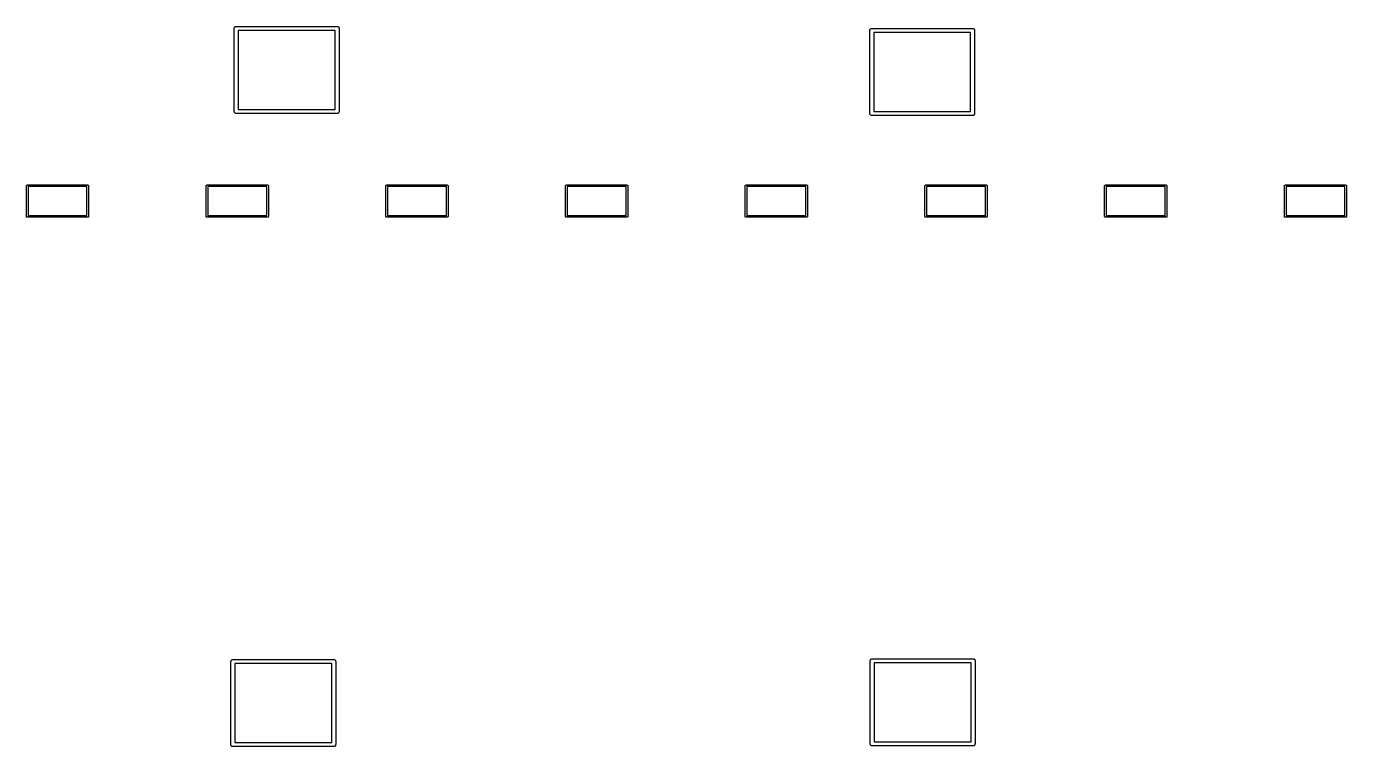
# Model space of a CAD drawing. Extents: x 1.3 to 14.8, y -4.8 to 0.
# Drawn here: x 1.282 to 2.844, y -1.755 to -0.902 of the extents above; entities that cross this region are included whole.
import ezdxf

# ---------------------------------------------------------------- set-up
doc = ezdxf.new("R2010")
doc.units = 0
doc.header["$MEASUREMENT"] = 0
doc.layers.add('BLACK', color=7, linetype='CONTINUOUS')

msp = doc.modelspace()

# ---------------------------------------------------------------- linework, layer by layer
at = {"layer": 'BLACK', "linetype": 'CONTINUOUS'}
for p, q in [((1.52798, -0.904787), (1.52803, -0.904324)), ((1.52799, -0.904903), (1.52798, -0.904787)), ((1.52799, -1.0031), (1.52799, -0.904903)), ((1.52803, -0.904324), (1.52816, -0.903879)), ((1.52816, -0.903879), (1.52838, -0.903469)), ((1.52838, -0.903469), (1.52868, -0.903109)), ((1.52868, -0.903109), (1.52904, -0.902814)), ((1.52904, -0.902814), (1.52945, -0.902594)), ((1.52945, -0.902594), (1.52989, -0.902459)), ((1.52989, -0.902459), (1.53024, -0.902425)), ((1.53024, -0.902425), (1.53035, -0.902414)), ((1.53035, -0.902414), (1.53047, -0.902425)), ((1.53047, -0.902425), (1.64953, -0.902425)), ((1.64953, -0.902425), (1.64965, -0.902414)), ((1.64965, -0.902414), (1.65011, -0.902459)), ((1.65011, -0.902459), (1.65055, -0.902594)), ((1.65055, -0.902594), (1.65096, -0.902814)), ((1.65096, -0.902814), (1.65132, -0.903109)), ((1.65132, -0.903109), (1.65162, -0.903469)), ((1.65162, -0.903469), (1.65184, -0.903879)), ((1.65184, -0.903879), (1.65197, -0.904324)), ((1.65197, -0.904324), (1.65201, -0.904671)), ((1.65201, -0.904671), (1.65201, -1.0031)), ((2.28018, -0.906226), (2.2804, -0.905815)), ((2.2804, -0.905815), (2.2807, -0.905455)), ((2.2807, -0.905455), (2.28106, -0.90516)), ((2.28106, -0.90516), (2.28147, -0.904941)), ((2.28147, -0.904941), (2.28191, -0.904806)), ((2.28191, -0.904806), (2.28226, -0.904772)), ((2.28226, -0.904772), (2.28238, -0.90476)), ((2.28238, -0.90476), (2.28249, -0.904772)), ((2.28249, -0.904772), (2.40155, -0.904772)), ((2.40155, -0.904772), (2.40167, -0.90476)), ((2.40167, -0.90476), (2.40213, -0.904806)), ((2.40213, -0.904806), (2.40258, -0.904941)), ((2.40258, -0.904941), (2.40299, -0.90516)), ((2.40299, -0.90516), (2.40335, -0.905455)), ((2.40335, -0.905455), (2.40364, -0.905815)), ((2.40364, -0.905815), (2.40386, -0.906226)), ((1.53272, -0.90715), (1.53272, -1.00085)), ((1.64728, -0.90715), (1.53272, -0.90715)), ((1.64728, -1.00085), (1.64728, -0.90715)), ((2.28, -0.907134), (2.28005, -0.906671)), ((2.28002, -0.90725), (2.28, -0.907134)), ((2.28002, -1.00544), (2.28002, -0.90725)), ((2.28005, -0.906671), (2.28018, -0.906226)), ((2.28474, -0.909496), (2.28474, -1.0032)), ((2.39931, -0.909496), (2.28474, -0.909496)), ((2.39931, -1.0032), (2.39931, -0.909496)), ((2.40386, -0.906226), (2.404, -0.906671)), ((2.404, -0.906671), (2.40403, -0.907018)), ((2.40403, -0.907018), (2.40403, -1.00544)), ((1.52798, -1.00321), (1.52799, -1.0031)), ((1.52803, -1.00368), (1.52798, -1.00321)), ((1.52816, -1.00412), (1.52803, -1.00368)), ((1.52838, -1.00453), (1.52816, -1.00412)), ((1.52868, -1.00489), (1.52838, -1.00453)), ((1.52904, -1.00519), (1.52868, -1.00489)), ((1.52945, -1.00541), (1.52904, -1.00519)), ((1.52989, -1.00554), (1.52945, -1.00541)), ((1.53024, -1.00557), (1.52989, -1.00554)), ((1.53035, -1.00559), (1.53024, -1.00557)), ((1.53024, -1.00557), (1.53024, -1.00557)), ((1.53047, -1.00557), (1.53035, -1.00559)), ((1.64953, -1.00557), (1.53047, -1.00557)), ((1.53272, -1.00085), (1.64728, -1.00085)), ((1.64965, -1.00559), (1.64953, -1.00557)), ((1.64976, -1.00557), (1.64965, -1.00559)), ((1.65011, -1.00554), (1.64976, -1.00557)), ((1.64976, -1.00557), (1.64976, -1.00557)), ((1.65055, -1.00541), (1.65011, -1.00554)), ((1.65096, -1.00519), (1.65055, -1.00541)), ((1.65132, -1.00489), (1.65096, -1.00519)), ((1.65162, -1.00453), (1.65132, -1.00489)), ((1.65184, -1.00412), (1.65162, -1.00453)), ((1.65197, -1.00368), (1.65184, -1.00412)), ((1.65201, -1.00333), (1.65197, -1.00368)), ((1.65201, -1.0031), (1.65202, -1.00321)), ((1.65202, -1.00321), (1.65201, -1.00333)), ((1.65201, -1.00333), (1.65201, -1.00333)), ((1.65201, -1.00333), (1.65201, -1.00333)), ((2.28, -1.00556), (2.28002, -1.00544)), ((2.28005, -1.00602), (2.28, -1.00556)), ((2.28018, -1.00647), (2.28005, -1.00602)), ((2.2804, -1.00688), (2.28018, -1.00647)), ((2.2807, -1.00724), (2.2804, -1.00688)), ((2.28106, -1.00753), (2.2807, -1.00724)), ((2.28147, -1.00775), (2.28106, -1.00753)), ((2.28191, -1.00789), (2.28147, -1.00775)), ((2.28226, -1.00792), (2.28191, -1.00789)), ((2.28238, -1.00793), (2.28226, -1.00792)), ((2.28226, -1.00792), (2.28226, -1.00792)), ((2.28249, -1.00792), (2.28238, -1.00793)), ((2.40155, -1.00792), (2.28249, -1.00792)), ((2.28474, -1.0032), (2.39931, -1.0032)), ((2.40167, -1.00793), (2.40155, -1.00792)), ((2.40179, -1.00792), (2.40167, -1.00793)), ((2.40213, -1.00789), (2.40179, -1.00792)), ((2.40179, -1.00792), (2.40179, -1.00792)), ((2.40258, -1.00775), (2.40213, -1.00789)), ((2.40299, -1.00753), (2.40258, -1.00775)), ((2.40335, -1.00724), (2.40299, -1.00753)), ((2.40364, -1.00688), (2.40335, -1.00724)), ((2.40386, -1.00647), (2.40364, -1.00688)), ((2.404, -1.00602), (2.40386, -1.00647)), ((2.40402, -1.00577), (2.404, -1.00602)), ((2.40403, -1.00568), (2.40402, -1.00577)), ((2.40403, -1.00544), (2.40404, -1.00556)), ((2.40404, -1.00556), (2.40403, -1.00567)), ((2.40403, -1.00567), (2.40403, -1.00568)), ((1.28208, -1.09113), (1.2821, -1.09094)), ((1.28209, -1.09118), (1.28208, -1.09113)), ((1.28209, -1.12731), (1.28209, -1.09118)), ((1.2821, -1.09094), (1.28216, -1.09076)), ((1.28216, -1.09076), (1.28225, -1.09058)), ((1.28225, -1.09058), (1.28237, -1.09043)), ((1.28237, -1.09043), (1.28252, -1.09031)), ((1.28252, -1.09031), (1.28269, -1.09022)), ((1.28269, -1.09022), (1.28288, -1.09016)), ((1.28288, -1.09016), (1.28302, -1.09015)), ((1.28302, -1.09015), (1.28307, -1.09014)), ((1.28302, -1.09015), (1.28302, -1.09015)), ((1.28307, -1.09014), (1.28312, -1.09015)), ((1.28312, -1.09015), (1.35468, -1.09015)), ((1.28406, -1.09212), (1.28406, -1.12637)), ((1.35374, -1.09212), (1.28406, -1.09212)), ((1.35374, -1.12637), (1.35374, -1.09212)), ((1.35468, -1.09015), (1.35472, -1.09014)), ((1.35472, -1.09014), (1.35477, -1.09015)), ((1.35477, -1.09015), (1.35477, -1.09015)), ((1.35477, -1.09015), (1.35492, -1.09016)), ((1.35492, -1.09016), (1.3551, -1.09022)), ((1.3551, -1.09022), (1.35527, -1.09031)), ((1.35527, -1.09031), (1.35542, -1.09043)), ((1.35542, -1.09043), (1.35555, -1.09058)), ((1.35555, -1.09058), (1.35564, -1.09076)), ((1.35564, -1.09076), (1.35569, -1.09094)), ((1.35569, -1.09094), (1.35571, -1.09113)), ((1.35571, -1.09113), (1.35571, -1.09118)), ((1.35571, -1.09118), (1.35571, -1.12731)), ((1.49472, -1.09113), (1.49473, -1.09094)), ((1.49472, -1.09118), (1.49472, -1.09113)), ((1.49472, -1.12731), (1.49472, -1.09118)), ((1.49473, -1.09094), (1.49479, -1.09076)), ((1.49479, -1.09076), (1.49488, -1.09058)), ((1.49488, -1.09058), (1.49501, -1.09043)), ((1.49501, -1.09043), (1.49516, -1.09031)), ((1.49516, -1.09031), (1.49533, -1.09022)), ((1.49533, -1.09022), (1.49551, -1.09016)), ((1.49551, -1.09016), (1.49566, -1.09015)), ((1.49566, -1.09015), (1.4957, -1.09014)), ((1.49566, -1.09015), (1.49566, -1.09015)), ((1.4957, -1.09014), (1.49575, -1.09015)), ((1.49575, -1.09015), (1.56731, -1.09015)), ((1.49669, -1.09212), (1.49669, -1.12637)), ((1.56637, -1.09212), (1.49669, -1.09212)), ((1.56637, -1.12637), (1.56637, -1.09212)), ((1.56731, -1.09015), (1.56736, -1.09014)), ((1.56736, -1.09014), (1.56741, -1.09015)), ((1.56741, -1.09015), (1.56741, -1.09015)), ((1.56741, -1.09015), (1.56755, -1.09016)), ((1.56755, -1.09016), (1.56774, -1.09022)), ((1.56774, -1.09022), (1.56791, -1.09031)), ((1.56791, -1.09031), (1.56806, -1.09043)), ((1.56806, -1.09043), (1.56818, -1.09058)), ((1.56818, -1.09058), (1.56827, -1.09076)), ((1.56827, -1.09076), (1.56833, -1.09094)), ((1.56833, -1.09094), (1.56835, -1.09113)), ((1.56835, -1.09113), (1.56834, -1.09118)), ((1.56834, -1.09118), (1.56834, -1.12731)), ((1.70735, -1.09113), (1.70737, -1.09094)), ((1.70736, -1.09118), (1.70735, -1.09113)), ((1.70736, -1.12731), (1.70736, -1.09118)), ((1.70737, -1.09094), (1.70743, -1.09076)), ((1.70743, -1.09076), (1.70752, -1.09058)), ((1.70752, -1.09058), (1.70764, -1.09043)), ((1.70764, -1.09043), (1.70779, -1.09031)), ((1.70779, -1.09031), (1.70796, -1.09022)), ((1.70796, -1.09022), (1.70815, -1.09016)), ((1.70815, -1.09016), (1.70829, -1.09015)), ((1.70829, -1.09015), (1.70834, -1.09014)), ((1.70829, -1.09015), (1.70829, -1.09015)), ((1.70834, -1.09014), (1.70839, -1.09015)), ((1.70839, -1.09015), (1.77995, -1.09015)), ((1.70933, -1.09212), (1.70933, -1.12637)), ((1.77901, -1.09212), (1.70933, -1.09212)), ((1.77901, -1.12637), (1.77901, -1.09212)), ((1.77995, -1.09015), (1.78, -1.09014)), ((1.78, -1.09014), (1.78004, -1.09015)), ((1.78004, -1.09015), (1.78004, -1.09015)), ((1.78004, -1.09015), (1.78019, -1.09016)), ((1.78019, -1.09016), (1.78037, -1.09022)), ((1.78037, -1.09022), (1.78055, -1.09031)), ((1.78055, -1.09031), (1.7807, -1.09043)), ((1.7807, -1.09043), (1.78082, -1.09058)), ((1.78082, -1.09058), (1.78091, -1.09076)), ((1.78091, -1.09076), (1.78097, -1.09094)), ((1.78097, -1.09094), (1.78099, -1.09113)), ((1.78099, -1.09113), (1.78098, -1.09118)), ((1.78098, -1.09118), (1.78098, -1.12731)), ((1.91999, -1.09113), (1.92001, -1.09094)), ((1.91999, -1.09118), (1.91999, -1.09113)), ((1.91999, -1.12731), (1.91999, -1.09118)), ((1.92001, -1.09094), (1.92006, -1.09076)), ((1.92006, -1.09076), (1.92015, -1.09058)), ((1.92015, -1.09058), (1.92028, -1.09043)), ((1.92028, -1.09043), (1.92043, -1.09031)), ((1.92043, -1.09031), (1.9206, -1.09022)), ((1.9206, -1.09022), (1.92078, -1.09016)), ((1.92078, -1.09016), (1.92093, -1.09015)), ((1.92093, -1.09015), (1.92098, -1.09014)), ((1.92093, -1.09015), (1.92093, -1.09015)), ((1.92098, -1.09014), (1.92102, -1.09015)), ((1.92102, -1.09015), (1.99258, -1.09015)), ((1.92196, -1.09212), (1.92196, -1.12637)), ((1.99165, -1.09212), (1.92196, -1.09212)), ((1.99165, -1.12637), (1.99165, -1.09212)), ((1.99258, -1.09015), (1.99263, -1.09014)), ((1.99263, -1.09014), (1.99268, -1.09015)), ((1.99268, -1.09015), (1.99268, -1.09015)), ((1.99268, -1.09015), (1.99282, -1.09016)), ((1.99282, -1.09016), (1.99301, -1.09022)), ((1.99301, -1.09022), (1.99318, -1.09031)), ((1.99318, -1.09031), (1.99333, -1.09043)), ((1.99333, -1.09043), (1.99345, -1.09058)), ((1.99345, -1.09058), (1.99354, -1.09076)), ((1.99354, -1.09076), (1.9936, -1.09094)), ((1.9936, -1.09094), (1.99362, -1.09113)), ((1.99362, -1.09113), (1.99361, -1.09118)), ((1.99361, -1.09118), (1.99361, -1.12731)), ((2.13263, -1.09113), (2.13264, -1.09094)), ((2.13263, -1.09118), (2.13263, -1.09113)), ((2.13263, -1.12731), (2.13263, -1.09118)), ((2.13264, -1.09094), (2.1327, -1.09076)), ((2.1327, -1.09076), (2.13279, -1.09058)), ((2.13279, -1.09058), (2.13291, -1.09043)), ((2.13291, -1.09043), (2.13306, -1.09031)), ((2.13306, -1.09031), (2.13324, -1.09022)), ((2.13324, -1.09022), (2.13342, -1.09016)), ((2.13342, -1.09016), (2.13357, -1.09015)), ((2.13357, -1.09015), (2.13361, -1.09014)), ((2.13357, -1.09015), (2.13357, -1.09015)), ((2.13361, -1.09014), (2.13366, -1.09015)), ((2.13366, -1.09015), (2.20522, -1.09015)), ((2.1346, -1.09212), (2.1346, -1.12637)), ((2.20428, -1.09212), (2.1346, -1.09212)), ((2.20428, -1.12637), (2.20428, -1.09212)), ((2.20522, -1.09015), (2.20527, -1.09014)), ((2.20527, -1.09014), (2.20532, -1.09015)), ((2.20532, -1.09015), (2.20532, -1.09015)), ((2.20532, -1.09015), (2.20546, -1.09016)), ((2.20546, -1.09016), (2.20565, -1.09022)), ((2.20565, -1.09022), (2.20582, -1.09031)), ((2.20582, -1.09031), (2.20597, -1.09043)), ((2.20597, -1.09043), (2.20609, -1.09058)), ((2.20609, -1.09058), (2.20618, -1.09076)), ((2.20618, -1.09076), (2.20624, -1.09094)), ((2.20624, -1.09094), (2.20626, -1.09113)), ((2.20626, -1.09113), (2.20625, -1.09118)), ((2.20625, -1.09118), (2.20625, -1.12731)), ((2.34526, -1.09113), (2.34528, -1.09094)), ((2.34526, -1.09118), (2.34526, -1.09113)), ((2.34526, -1.12731), (2.34526, -1.09118)), ((2.34528, -1.09094), (2.34533, -1.09076)), ((2.34533, -1.09076), (2.34543, -1.09058)), ((2.34543, -1.09058), (2.34555, -1.09043)), ((2.34555, -1.09043), (2.3457, -1.09031)), ((2.3457, -1.09031), (2.34587, -1.09022)), ((2.34587, -1.09022), (2.34606, -1.09016)), ((2.34606, -1.09016), (2.3462, -1.09015)), ((2.3462, -1.09015), (2.34625, -1.09014)), ((2.3462, -1.09015), (2.3462, -1.09015)), ((2.34625, -1.09014), (2.3463, -1.09015)), ((2.3463, -1.09015), (2.41785, -1.09015)), ((2.34723, -1.09212), (2.34723, -1.12637)), ((2.41692, -1.09212), (2.34723, -1.09212)), ((2.41692, -1.12637), (2.41692, -1.09212)), ((2.41785, -1.09015), (2.4179, -1.09014)), ((2.4179, -1.09014), (2.41795, -1.09015)), ((2.41795, -1.09015), (2.41795, -1.09015)), ((2.41795, -1.09015), (2.41809, -1.09016)), ((2.41809, -1.09016), (2.41828, -1.09022)), ((2.41828, -1.09022), (2.41845, -1.09031)), ((2.41845, -1.09031), (2.4186, -1.09043)), ((2.4186, -1.09043), (2.41872, -1.09058)), ((2.41872, -1.09058), (2.41882, -1.09076)), ((2.41882, -1.09076), (2.41887, -1.09094)), ((2.41887, -1.09094), (2.41889, -1.09113)), ((2.41889, -1.09113), (2.41889, -1.09118)), ((2.41889, -1.09118), (2.41889, -1.12731)), ((2.55789, -1.09113), (2.55791, -1.09094)), ((2.5579, -1.09118), (2.55789, -1.09113)), ((2.5579, -1.12731), (2.5579, -1.09118)), ((2.55791, -1.09094), (2.55797, -1.09076)), ((2.55797, -1.09076), (2.55806, -1.09058)), ((2.55806, -1.09058), (2.55818, -1.09043)), ((2.55818, -1.09043), (2.55833, -1.09031)), ((2.55833, -1.09031), (2.5585, -1.09022)), ((2.5585, -1.09022), (2.55869, -1.09016)), ((2.55869, -1.09016), (2.55883, -1.09015)), ((2.55883, -1.09015), (2.55888, -1.09014)), ((2.55883, -1.09015), (2.55883, -1.09015)), ((2.55888, -1.09014), (2.55893, -1.09015)), ((2.55893, -1.09015), (2.63049, -1.09015)), ((2.55987, -1.09212), (2.55987, -1.12637)), ((2.62955, -1.09212), (2.55987, -1.09212)), ((2.62955, -1.12637), (2.62955, -1.09212)), ((2.63049, -1.09015), (2.63054, -1.09014)), ((2.63054, -1.09014), (2.63058, -1.09015)), ((2.63058, -1.09015), (2.63058, -1.09015)), ((2.63058, -1.09015), (2.63073, -1.09016)), ((2.63073, -1.09016), (2.63091, -1.09022)), ((2.63091, -1.09022), (2.63108, -1.09031)), ((2.63108, -1.09031), (2.63123, -1.09043)), ((2.63123, -1.09043), (2.63136, -1.09058)), ((2.63136, -1.09058), (2.63145, -1.09076)), ((2.63145, -1.09076), (2.63151, -1.09094)), ((2.63151, -1.09094), (2.63152, -1.09113)), ((2.63152, -1.09113), (2.63152, -1.09118)), ((2.63152, -1.09118), (2.63152, -1.12731)), ((2.77053, -1.09113), (2.77055, -1.09094)), ((2.77054, -1.09118), (2.77053, -1.09113)), ((2.77054, -1.12731), (2.77054, -1.09118)), ((2.77055, -1.09094), (2.77061, -1.09076)), ((2.77061, -1.09076), (2.7707, -1.09058)), ((2.7707, -1.09058), (2.77082, -1.09043)), ((2.77082, -1.09043), (2.77097, -1.09031)), ((2.77097, -1.09031), (2.77114, -1.09022)), ((2.77114, -1.09022), (2.77133, -1.09016)), ((2.77133, -1.09016), (2.77147, -1.09015)), ((2.77147, -1.09015), (2.77152, -1.09014)), ((2.77147, -1.09015), (2.77147, -1.09015)), ((2.77152, -1.09014), (2.77157, -1.09015)), ((2.77157, -1.09015), (2.84313, -1.09015)), ((2.7725, -1.09212), (2.7725, -1.12637)), ((2.84219, -1.09212), (2.7725, -1.09212)), ((2.84219, -1.12637), (2.84219, -1.09212)), ((2.84313, -1.09015), (2.84317, -1.09014)), ((2.84317, -1.09014), (2.84322, -1.09015)), ((2.84322, -1.09015), (2.84322, -1.09015)), ((2.84322, -1.09015), (2.84337, -1.09016)), ((2.84337, -1.09016), (2.84355, -1.09022)), ((2.84355, -1.09022), (2.84372, -1.09031)), ((2.84372, -1.09031), (2.84387, -1.09043)), ((2.84387, -1.09043), (2.844, -1.09058)), ((2.844, -1.09058), (2.84409, -1.09076)), ((2.84409, -1.09076), (2.84414, -1.09094)), ((2.84414, -1.09094), (2.84416, -1.09113)), ((2.84416, -1.09113), (2.84416, -1.09118)), ((2.84416, -1.09118), (2.84416, -1.12731)), ((1.28208, -1.12735), (1.28209, -1.12731)), ((1.2821, -1.12755), (1.28208, -1.12735)), ((1.28216, -1.12773), (1.2821, -1.12755)), ((1.28225, -1.1279), (1.28216, -1.12773)), ((1.28237, -1.12805), (1.28225, -1.1279)), ((1.28252, -1.12818), (1.28237, -1.12805)), ((1.28269, -1.12827), (1.28252, -1.12818)), ((1.28288, -1.12832), (1.28269, -1.12827)), ((1.28307, -1.12834), (1.28288, -1.12832)), ((1.28312, -1.12834), (1.28307, -1.12834)), ((1.35468, -1.12834), (1.28312, -1.12834)), ((1.28406, -1.12637), (1.35374, -1.12637)), ((1.35472, -1.12834), (1.35468, -1.12834)), ((1.35492, -1.12832), (1.35472, -1.12834)), ((1.3551, -1.12827), (1.35492, -1.12832)), ((1.35527, -1.12818), (1.3551, -1.12827)), ((1.35542, -1.12805), (1.35527, -1.12818)), ((1.35555, -1.1279), (1.35542, -1.12805)), ((1.35564, -1.12773), (1.35555, -1.1279)), ((1.35569, -1.12755), (1.35564, -1.12773)), ((1.35571, -1.1274), (1.35569, -1.12755)), ((1.35571, -1.12731), (1.35571, -1.12735)), ((1.35571, -1.12735), (1.35571, -1.1274)), ((1.35571, -1.1274), (1.35571, -1.1274)), ((1.49472, -1.12735), (1.49472, -1.12731)), ((1.49473, -1.12755), (1.49472, -1.12735)), ((1.49479, -1.12773), (1.49473, -1.12755)), ((1.49488, -1.1279), (1.49479, -1.12773)), ((1.49501, -1.12805), (1.49488, -1.1279)), ((1.49516, -1.12818), (1.49501, -1.12805)), ((1.49533, -1.12827), (1.49516, -1.12818)), ((1.49551, -1.12832), (1.49533, -1.12827)), ((1.4957, -1.12834), (1.49551, -1.12832)), ((1.49575, -1.12834), (1.4957, -1.12834)), ((1.56731, -1.12834), (1.49575, -1.12834)), ((1.49669, -1.12637), (1.56637, -1.12637)), ((1.56736, -1.12834), (1.56731, -1.12834)), ((1.56755, -1.12832), (1.56736, -1.12834)), ((1.56774, -1.12827), (1.56755, -1.12832)), ((1.56791, -1.12818), (1.56774, -1.12827)), ((1.56806, -1.12805), (1.56791, -1.12818)), ((1.56818, -1.1279), (1.56806, -1.12805)), ((1.56827, -1.12773), (1.56818, -1.1279)), ((1.56833, -1.12755), (1.56827, -1.12773)), ((1.56834, -1.1274), (1.56833, -1.12755)), ((1.56834, -1.12731), (1.56835, -1.12735)), ((1.56835, -1.12735), (1.56834, -1.1274)), ((1.56834, -1.1274), (1.56834, -1.1274)), ((1.70735, -1.12735), (1.70736, -1.12731)), ((1.70737, -1.12755), (1.70735, -1.12735)), ((1.70743, -1.12773), (1.70737, -1.12755)), ((1.70752, -1.1279), (1.70743, -1.12773)), ((1.70764, -1.12805), (1.70752, -1.1279)), ((1.70779, -1.12818), (1.70764, -1.12805)), ((1.70796, -1.12827), (1.70779, -1.12818)), ((1.70815, -1.12832), (1.70796, -1.12827)), ((1.70834, -1.12834), (1.70815, -1.12832)), ((1.70839, -1.12834), (1.70834, -1.12834)), ((1.77995, -1.12834), (1.70839, -1.12834)), ((1.70933, -1.12637), (1.77901, -1.12637)), ((1.78, -1.12834), (1.77995, -1.12834)), ((1.78019, -1.12832), (1.78, -1.12834)), ((1.78037, -1.12827), (1.78019, -1.12832)), ((1.78055, -1.12818), (1.78037, -1.12827)), ((1.7807, -1.12805), (1.78055, -1.12818)), ((1.78082, -1.1279), (1.7807, -1.12805)), ((1.78091, -1.12773), (1.78082, -1.1279)), ((1.78097, -1.12755), (1.78091, -1.12773)), ((1.78098, -1.1274), (1.78097, -1.12755)), ((1.78098, -1.12731), (1.78099, -1.12735)), ((1.78099, -1.12735), (1.78098, -1.1274)), ((1.78098, -1.1274), (1.78098, -1.1274)), ((1.91999, -1.12735), (1.91999, -1.12731)), ((1.92001, -1.12755), (1.91999, -1.12735)), ((1.92006, -1.12773), (1.92001, -1.12755)), ((1.92015, -1.1279), (1.92006, -1.12773)), ((1.92028, -1.12805), (1.92015, -1.1279)), ((1.92043, -1.12818), (1.92028, -1.12805)), ((1.9206, -1.12827), (1.92043, -1.12818)), ((1.92078, -1.12832), (1.9206, -1.12827)), ((1.92098, -1.12834), (1.92078, -1.12832)), ((1.92102, -1.12834), (1.92098, -1.12834)), ((1.99258, -1.12834), (1.92102, -1.12834)), ((1.92196, -1.12637), (1.99165, -1.12637)), ((1.99263, -1.12834), (1.99258, -1.12834)), ((1.99282, -1.12832), (1.99263, -1.12834)), ((1.99301, -1.12827), (1.99282, -1.12832)), ((1.99318, -1.12818), (1.99301, -1.12827)), ((1.99333, -1.12805), (1.99318, -1.12818)), ((1.99345, -1.1279), (1.99333, -1.12805)), ((1.99354, -1.12773), (1.99345, -1.1279)), ((1.9936, -1.12755), (1.99354, -1.12773)), ((1.99361, -1.1274), (1.9936, -1.12755)), ((1.99361, -1.12731), (1.99362, -1.12735)), ((1.99362, -1.12735), (1.99361, -1.1274)), ((1.99361, -1.1274), (1.99361, -1.1274)), ((2.13263, -1.12735), (2.13263, -1.12731)), ((2.13264, -1.12755), (2.13263, -1.12735)), ((2.1327, -1.12773), (2.13264, -1.12755)), ((2.13279, -1.1279), (2.1327, -1.12773)), ((2.13291, -1.12805), (2.13279, -1.1279)), ((2.13306, -1.12818), (2.13291, -1.12805)), ((2.13324, -1.12827), (2.13306, -1.12818)), ((2.13342, -1.12832), (2.13324, -1.12827)), ((2.13361, -1.12834), (2.13342, -1.12832)), ((2.13366, -1.12834), (2.13361, -1.12834)), ((2.20522, -1.12834), (2.13366, -1.12834)), ((2.1346, -1.12637), (2.20428, -1.12637)), ((2.20527, -1.12834), (2.20522, -1.12834)), ((2.20546, -1.12832), (2.20527, -1.12834)), ((2.20565, -1.12827), (2.20546, -1.12832)), ((2.20582, -1.12818), (2.20565, -1.12827)), ((2.20597, -1.12805), (2.20582, -1.12818)), ((2.20609, -1.1279), (2.20597, -1.12805)), ((2.20618, -1.12773), (2.20609, -1.1279)), ((2.20624, -1.12755), (2.20618, -1.12773)), ((2.20625, -1.1274), (2.20624, -1.12755)), ((2.20625, -1.12731), (2.20626, -1.12735)), ((2.20626, -1.12735), (2.20625, -1.1274)), ((2.20625, -1.1274), (2.20625, -1.1274)), ((2.34526, -1.12735), (2.34526, -1.12731)), ((2.34528, -1.12755), (2.34526, -1.12735)), ((2.34533, -1.12773), (2.34528, -1.12755)), ((2.34543, -1.1279), (2.34533, -1.12773)), ((2.34555, -1.12805), (2.34543, -1.1279)), ((2.3457, -1.12818), (2.34555, -1.12805)), ((2.34587, -1.12827), (2.3457, -1.12818)), ((2.34606, -1.12832), (2.34587, -1.12827)), ((2.34625, -1.12834), (2.34606, -1.12832)), ((2.3463, -1.12834), (2.34625, -1.12834)), ((2.41785, -1.12834), (2.3463, -1.12834)), ((2.34723, -1.12637), (2.41692, -1.12637)), ((2.4179, -1.12834), (2.41785, -1.12834)), ((2.41809, -1.12832), (2.4179, -1.12834)), ((2.41828, -1.12827), (2.41809, -1.12832)), ((2.41845, -1.12818), (2.41828, -1.12827)), ((2.4186, -1.12805), (2.41845, -1.12818)), ((2.41872, -1.1279), (2.4186, -1.12805)), ((2.41882, -1.12773), (2.41872, -1.1279)), ((2.41887, -1.12755), (2.41882, -1.12773)), ((2.41889, -1.1274), (2.41887, -1.12755)), ((2.41889, -1.12731), (2.41889, -1.12735)), ((2.41889, -1.12735), (2.41889, -1.1274)), ((2.41889, -1.1274), (2.41889, -1.1274)), ((2.55789, -1.12735), (2.5579, -1.12731)), ((2.55791, -1.12755), (2.55789, -1.12735)), ((2.55797, -1.12773), (2.55791, -1.12755)), ((2.55806, -1.1279), (2.55797, -1.12773)), ((2.55818, -1.12805), (2.55806, -1.1279)), ((2.55833, -1.12818), (2.55818, -1.12805)), ((2.5585, -1.12827), (2.55833, -1.12818)), ((2.55869, -1.12832), (2.5585, -1.12827)), ((2.55888, -1.12834), (2.55869, -1.12832)), ((2.55893, -1.12834), (2.55888, -1.12834)), ((2.63049, -1.12834), (2.55893, -1.12834)), ((2.55987, -1.12637), (2.62955, -1.12637)), ((2.63054, -1.12834), (2.63049, -1.12834)), ((2.63073, -1.12832), (2.63054, -1.12834)), ((2.63091, -1.12827), (2.63073, -1.12832)), ((2.63108, -1.12818), (2.63091, -1.12827)), ((2.63123, -1.12805), (2.63108, -1.12818)), ((2.63136, -1.1279), (2.63123, -1.12805)), ((2.63145, -1.12773), (2.63136, -1.1279)), ((2.63151, -1.12755), (2.63145, -1.12773)), ((2.63152, -1.1274), (2.63151, -1.12755)), ((2.63152, -1.12731), (2.63152, -1.12735)), ((2.63152, -1.12735), (2.63152, -1.1274)), ((2.63152, -1.1274), (2.63152, -1.1274)), ((2.77053, -1.12735), (2.77054, -1.12731)), ((2.77055, -1.12755), (2.77053, -1.12735)), ((2.77061, -1.12773), (2.77055, -1.12755)), ((2.7707, -1.1279), (2.77061, -1.12773)), ((2.77082, -1.12805), (2.7707, -1.1279)), ((2.77097, -1.12818), (2.77082, -1.12805)), ((2.77114, -1.12827), (2.77097, -1.12818)), ((2.77133, -1.12832), (2.77114, -1.12827)), ((2.77152, -1.12834), (2.77133, -1.12832)), ((2.77157, -1.12834), (2.77152, -1.12834)), ((2.84313, -1.12834), (2.77157, -1.12834)), ((2.7725, -1.12637), (2.84219, -1.12637)), ((2.84317, -1.12834), (2.84313, -1.12834)), ((2.84337, -1.12832), (2.84317, -1.12834)), ((2.84355, -1.12827), (2.84337, -1.12832)), ((2.84372, -1.12818), (2.84355, -1.12827)), ((2.84387, -1.12805), (2.84372, -1.12818)), ((2.844, -1.1279), (2.84387, -1.12805)), ((2.84409, -1.12773), (2.844, -1.1279)), ((2.84414, -1.12755), (2.84409, -1.12773)), ((2.84416, -1.1274), (2.84414, -1.12755)), ((2.84416, -1.12731), (2.84416, -1.12735)), ((2.84416, -1.12735), (2.84416, -1.1274)), ((2.84416, -1.1274), (2.84416, -1.1274)), ((1.524, -1.65413), (1.52405, -1.65367)), ((1.52402, -1.65425), (1.524, -1.65413)), ((1.52402, -1.75244), (1.52402, -1.65425)), ((1.52405, -1.65367), (1.52418, -1.65323)), ((1.52418, -1.65323), (1.5244, -1.65282)), ((1.5244, -1.65282), (1.5247, -1.65246)), ((1.5247, -1.65246), (1.52506, -1.65216)), ((1.52506, -1.65216), (1.52547, -1.65194)), ((1.52547, -1.65194), (1.52591, -1.65181)), ((1.52591, -1.65181), (1.52626, -1.65177)), ((1.52626, -1.65177), (1.52638, -1.65176)), ((1.52638, -1.65176), (1.52649, -1.65177)), ((1.52649, -1.65177), (1.64555, -1.65177)), ((1.64555, -1.65177), (1.64567, -1.65176)), ((1.64567, -1.65176), (1.64613, -1.65181)), ((1.64613, -1.65181), (1.64658, -1.65194)), ((1.64658, -1.65194), (1.64699, -1.65216)), ((1.64699, -1.65216), (1.64735, -1.65246)), ((1.64735, -1.65246), (1.64764, -1.65282)), ((1.64764, -1.65282), (1.64786, -1.65323)), ((1.64786, -1.65323), (1.648, -1.65367)), ((1.648, -1.65367), (1.64803, -1.65402)), ((1.64803, -1.65402), (1.64803, -1.75244)), ((2.28048, -1.65329), (2.28053, -1.65282)), ((2.28049, -1.6534), (2.28048, -1.65329)), ((2.28049, -1.7516), (2.28049, -1.6534)), ((2.28053, -1.65282), (2.28066, -1.65238)), ((2.28066, -1.65238), (2.28088, -1.65197)), ((2.28088, -1.65197), (2.28118, -1.65161)), ((2.28118, -1.65161), (2.28154, -1.65131)), ((2.28154, -1.65131), (2.28195, -1.65109)), ((2.28195, -1.65109), (2.28239, -1.65096)), ((2.28239, -1.65096), (2.28274, -1.65093)), ((2.28274, -1.65093), (2.28285, -1.65091)), ((2.28285, -1.65091), (2.28297, -1.65093)), ((2.28297, -1.65093), (2.40203, -1.65093)), ((2.28522, -1.65565), (2.28522, -1.74935)), ((2.39978, -1.65565), (2.28522, -1.65565)), ((2.39978, -1.74935), (2.39978, -1.65565)), ((2.40203, -1.65093), (2.40215, -1.65091)), ((2.40215, -1.65091), (2.40261, -1.65096)), ((2.40261, -1.65096), (2.40305, -1.65109)), ((2.40305, -1.65109), (2.40346, -1.65131)), ((2.40346, -1.65131), (2.40382, -1.65161)), ((2.40382, -1.65161), (2.40412, -1.65197)), ((2.40412, -1.65197), (2.40434, -1.65238)), ((2.40434, -1.65238), (2.40447, -1.65282)), ((2.40447, -1.65282), (2.40451, -1.65317)), ((2.40451, -1.65317), (2.40451, -1.7516)), ((1.52874, -1.6565), (1.52874, -1.7502)), ((1.64331, -1.6565), (1.52874, -1.6565)), ((1.64331, -1.7502), (1.64331, -1.6565)), ((2.28522, -1.74935), (2.39978, -1.74935)), ((1.524, -1.75256), (1.52402, -1.75244)), ((1.52405, -1.75302), (1.524, -1.75256)), ((1.52418, -1.75347), (1.52405, -1.75302)), ((1.5244, -1.75388), (1.52418, -1.75347)), ((1.5247, -1.75424), (1.5244, -1.75388)), ((1.52506, -1.75453), (1.5247, -1.75424)), ((1.52547, -1.75475), (1.52506, -1.75453)), ((1.52591, -1.75489), (1.52547, -1.75475)), ((1.52626, -1.75492), (1.52591, -1.75489)), ((1.52638, -1.75493), (1.52626, -1.75492)), ((1.52626, -1.75492), (1.52626, -1.75492)), ((1.52649, -1.75492), (1.52638, -1.75493)), ((1.64555, -1.75492), (1.52649, -1.75492)), ((1.52874, -1.7502), (1.64331, -1.7502)), ((1.64567, -1.75493), (1.64555, -1.75492)), ((1.64579, -1.75492), (1.64567, -1.75493)), ((1.64613, -1.75489), (1.64579, -1.75492)), ((1.64579, -1.75492), (1.64579, -1.75492)), ((1.64658, -1.75475), (1.64613, -1.75489)), ((1.64699, -1.75453), (1.64658, -1.75475)), ((1.64735, -1.75424), (1.64699, -1.75453)), ((1.64764, -1.75388), (1.64735, -1.75424)), ((1.64786, -1.75347), (1.64764, -1.75388)), ((1.648, -1.75302), (1.64786, -1.75347)), ((1.64804, -1.75256), (1.648, -1.75302)), ((1.64803, -1.75244), (1.64804, -1.75256)), ((2.28048, -1.75171), (2.28049, -1.7516)), ((2.28053, -1.75218), (2.28048, -1.75171)), ((2.28066, -1.75262), (2.28053, -1.75218)), ((2.28088, -1.75303), (2.28066, -1.75262)), ((2.28118, -1.75339), (2.28088, -1.75303)), ((2.28154, -1.75369), (2.28118, -1.75339)), ((2.28195, -1.75391), (2.28154, -1.75369)), ((2.28239, -1.75404), (2.28195, -1.75391)), ((2.28274, -1.75407), (2.28239, -1.75404)), ((2.28285, -1.75409), (2.28274, -1.75407)), ((2.28274, -1.75407), (2.28274, -1.75407)), ((2.28297, -1.75407), (2.28285, -1.75409)), ((2.40203, -1.75407), (2.28297, -1.75407)), ((2.40215, -1.75409), (2.40203, -1.75407)), ((2.40226, -1.75407), (2.40215, -1.75409)), ((2.40261, -1.75404), (2.40226, -1.75407)), ((2.40226, -1.75407), (2.40226, -1.75407)), ((2.40305, -1.75391), (2.40261, -1.75404)), ((2.40346, -1.75369), (2.40305, -1.75391)), ((2.40382, -1.75339), (2.40346, -1.75369)), ((2.40412, -1.75303), (2.40382, -1.75339)), ((2.40434, -1.75262), (2.40412, -1.75303)), ((2.40447, -1.75218), (2.40434, -1.75262)), ((2.40452, -1.75171), (2.40447, -1.75218)), ((2.40451, -1.7516), (2.40452, -1.75171))]:
    msp.add_line(p, q, dxfattribs=at)

doc.saveas('drawing.dxf')
